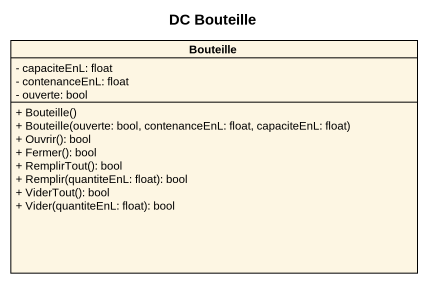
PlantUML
@startuml
title DC Bouteille
hide circle
hide empty members
skinparam classAttributeIconSize 0
class Bouteille {
  - capaciteEnL: float
  - contenanceEnL: float
  - ouverte: bool
  + Bouteille()
  + Bouteille(ouverte: bool, contenanceEnL: float, capaciteEnL: float)
  + Ouvrir(): bool
  + Fermer(): bool
  + RemplirTout(): bool
  + Remplir(quantiteEnL: float): bool
  + ViderTout(): bool
  + Vider(quantiteEnL: float): bool
}
@enduml
